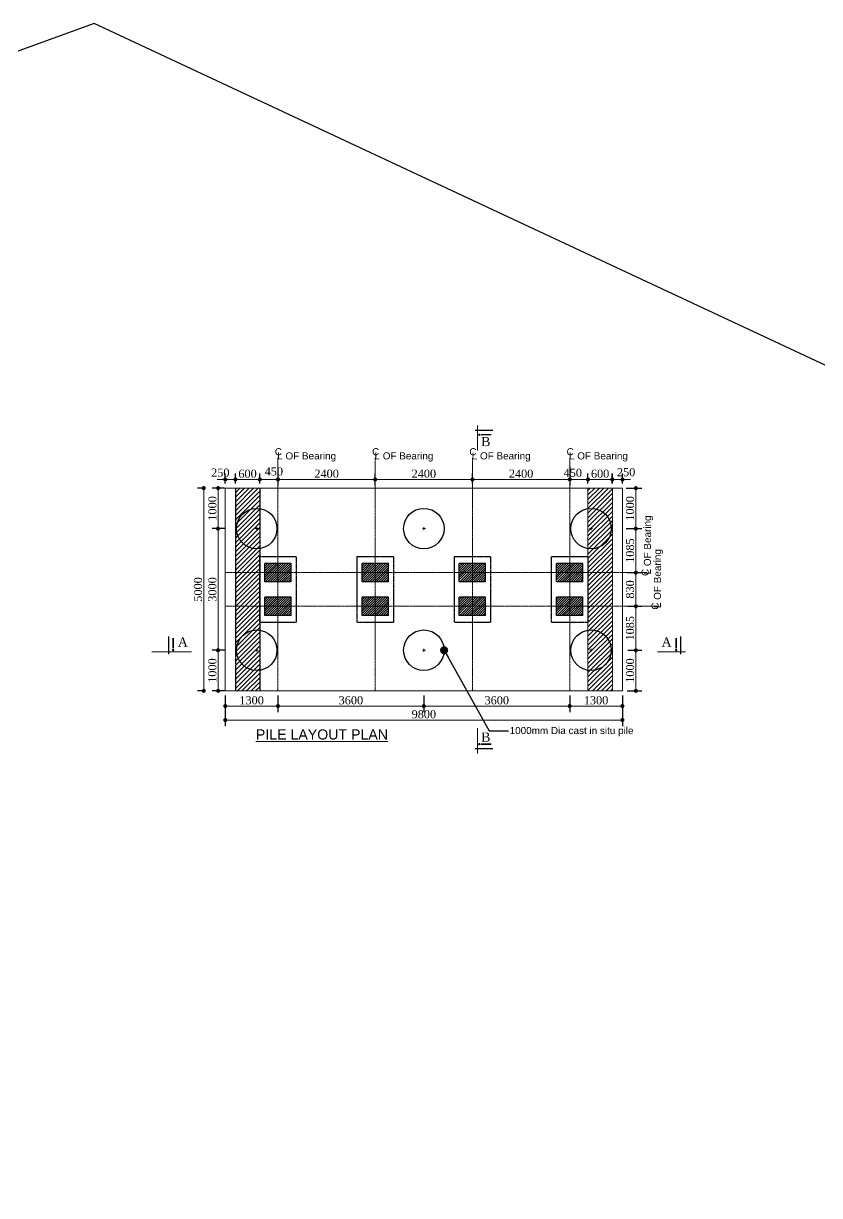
# Model space of a CAD drawing. Header units: millimetres. Extents: x -684453 to 35267, y -286696 to 273430.
# Drawn here: x -373392 to -353746, y 122753 to 151662 of the extents above; entities that cross this region are included whole.
import ezdxf

# ---------------------------------------------------------------- set-up
doc = ezdxf.new("R2010")
doc.units = ezdxf.units.MM
doc.header["$PDMODE"] = 2
doc.linetypes.add('CENTER', pattern=[2, 1.25, -0.25, 0.25, -0.25])
doc.linetypes.add('HIDDEN', pattern=[9.525, 6.35, -3.175])
doc.layers.get('Defpoints').update_dxf_attribs({"lineweight": 13})
for name, color, linetype, lineweight in [('Center Line', 34, 'Continuous', 15), ('Dimision', 4, 'Continuous', 9), ('hatch', 65, 'Continuous', 9), ('Hatching', 65, 'Continuous', 15), ('Pile', 11, 'Continuous', 15), ('Pire Line', 11, 'Continuous', 25), ('Text', 7, 'Continuous', 15)]:
    doc.layers.add(name, color=color, linetype=linetype, lineweight=lineweight)
doc.styles.add('ROMANS', font='arial.ttf', dxfattribs={"height": 200})
doc.styles.get("Standard").update_dxf_attribs({"font": 'times.ttf'})
doc.linetypes.add('BATTING', pattern='A,0.00254,-2.54,[134,ltypeshp.shx,S=2.54,R=0,X=-2.54,Y=0],-5.08,[134,ltypeshp.shx,S=2.54,R=180,X=2.54,Y=0],-2.54', length=10.16254)
doc.dimstyles.new('ISO-25', dxfattribs={"dimtxt": 175, "dimasz": 100, "dimexe": 65, "dimexo": 115.625, "dimgap": 40, "dimtad": 1, "dimtoh": 1, "dimdec": 0, "dimtxsty": 'Standard', "dimblk": 'DOT', "dimcen": 300, "dimclrd": 256, "dimclre": 256, "dimclrt": 256, "dimadec": 0, "dimazin": 0, "dimtfac": 1, "dimtdec": 0, "dimtix": 1, "dimtmove": 0, "dimatfit": 3, "dimldrblk": 'DOT', "dimfxl": 75, "dimlwd": -1, "dimarcsym": 0})
pattern_1 = [(45, (100, -2065.94), (-56.1266, 56.1266), [])]

# ---------------------------------------------------------------- blocks, each defined once
blk = doc.blocks.new('_Dot')
at = {"color": 0, "linetype": 'ByBlock', "lineweight": -2}
blk.add_line((-0.5, 0), (-1, 0), dxfattribs=at)
at = {"color": 0, "linetype": 'ByBlock', "const_width": 0.5}
blk.add_lwpolyline([(-0.25, 0, 1), (0.25, 0, 1)], format="xyb", close=True, dxfattribs=at)
blk = doc.blocks.new('*D402')
at = {"layer": 'Defpoints', "color": 0, "ltscale": 3, "transparency": 16777216}
for p in [(-359911, 140846), (-362311, 140415), (-362311, 140202)]:
    blk.add_point(p, dxfattribs=at)
at = {"layer": 'Dimision', "color": 1, "lineweight": -2, "ltscale": 3, "transparency": 16777216}
for p, q in [((-362311, 140318), (-362311, 140565)), ((-359911, 140730), (-359911, 140265))]:
    blk.add_line(p, q, dxfattribs=at)
at = {"layer": 'Dimision', "ltscale": 3, "transparency": 16777216}
blk.add_line((-360011, 140415), (-362211, 140415), dxfattribs=at)
at = {"layer": 'Dimision', "ltscale": 3, "transparency": 16777216, "xscale": 100, "yscale": 100, "zscale": 100, "rotation": 180}
blk.add_blockref('_Dot', (-362311, 140415), dxfattribs=at)
at = {"layer": 'Dimision', "ltscale": 3, "transparency": 16777216, "xscale": 100, "yscale": 100, "zscale": 100}
blk.add_blockref('_Dot', (-359911, 140415), dxfattribs=at)
at = {"layer": 'Dimision', "ltscale": 3, "transparency": 16777216, "insert": (-361111, 140556), "char_height": 200, "attachment_point": 5}
blk.add_mtext('2400', dxfattribs=at)
blk = doc.blocks.new('*D403')
at = {"layer": 'Defpoints', "color": 0, "ltscale": 3, "transparency": 16777216}
for p in [(-367110, 140754), (-367110, 140415), (-364711, 140202)]:
    blk.add_point(p, dxfattribs=at)
at = {"layer": 'Dimision', "color": 1, "lineweight": -2, "ltscale": 3, "transparency": 16777216}
for p, q in [((-367110, 140639), (-367110, 140265)), ((-364711, 140318), (-364711, 140565))]:
    blk.add_line(p, q, dxfattribs=at)
at = {"layer": 'Dimision', "ltscale": 3, "transparency": 16777216}
blk.add_line((-364811, 140415), (-367010, 140415), dxfattribs=at)
at = {"layer": 'Dimision', "ltscale": 3, "transparency": 16777216, "xscale": 100, "yscale": 100, "zscale": 100, "rotation": 180}
blk.add_blockref('_Dot', (-367110, 140415), dxfattribs=at)
at = {"layer": 'Dimision', "ltscale": 3, "transparency": 16777216, "xscale": 100, "yscale": 100, "zscale": 100}
blk.add_blockref('_Dot', (-364711, 140415), dxfattribs=at)
at = {"layer": 'Dimision', "ltscale": 3, "transparency": 16777216, "insert": (-365910, 140556), "char_height": 200, "attachment_point": 5}
blk.add_mtext('2400', dxfattribs=at)
blk = doc.blocks.new('*D404')
at = {"layer": 'Defpoints', "color": 0, "ltscale": 3, "transparency": 16777216}
for p in [(-367110, 140754), (-367561, 140415), (-367561, 140202)]:
    blk.add_point(p, dxfattribs=at)
at = {"layer": 'Dimision', "color": 1, "lineweight": -2, "ltscale": 3, "transparency": 16777216}
for p, q in [((-367561, 140318), (-367561, 140565)), ((-367110, 140639), (-367110, 140265))]:
    blk.add_line(p, q, dxfattribs=at)
at = {"layer": 'Dimision', "ltscale": 3, "transparency": 16777216}
blk.add_line((-367210, 140415), (-367461, 140415), dxfattribs=at)
at = {"layer": 'Dimision', "ltscale": 3, "transparency": 16777216, "xscale": 100, "yscale": 100, "zscale": 100, "rotation": 180}
blk.add_blockref('_Dot', (-367561, 140415), dxfattribs=at)
at = {"layer": 'Dimision', "ltscale": 3, "transparency": 16777216, "xscale": 100, "yscale": 100, "zscale": 100}
blk.add_blockref('_Dot', (-367110, 140415), dxfattribs=at)
at = {"layer": 'Dimision', "ltscale": 3, "transparency": 16777216, "insert": (-367212, 140613), "char_height": 200, "attachment_point": 5}
blk.add_mtext('450', dxfattribs=at)
blk = doc.blocks.new('*D405')
at = {"layer": 'Defpoints', "color": 0, "ltscale": 0.25, "transparency": 16777216}
for p in [(-368161, 140415), (-368161, 140202), (-367561, 140202)]:
    blk.add_point(p, dxfattribs=at)
at = {"layer": 'Dimision', "color": 1, "lineweight": -2, "ltscale": 0.25, "transparency": 16777216}
for p, q in [((-368161, 140318), (-368161, 140565)), ((-367561, 140318), (-367561, 140565))]:
    blk.add_line(p, q, dxfattribs=at)
at = {"layer": 'Dimision', "ltscale": 0.25, "transparency": 16777216}
blk.add_line((-367661, 140415), (-368061, 140415), dxfattribs=at)
at = {"layer": 'Dimision', "ltscale": 0.25, "transparency": 16777216, "xscale": 100, "yscale": 100, "zscale": 100, "rotation": 180}
blk.add_blockref('_Dot', (-368161, 140415), dxfattribs=at)
at = {"layer": 'Dimision', "ltscale": 0.25, "transparency": 16777216, "xscale": 100, "yscale": 100, "zscale": 100}
blk.add_blockref('_Dot', (-367561, 140415), dxfattribs=at)
at = {"layer": 'Dimision', "ltscale": 0.25, "transparency": 16777216, "insert": (-367861, 140556), "char_height": 200, "attachment_point": 5}
blk.add_mtext('600', dxfattribs=at)
blk = doc.blocks.new('*D406')
at = {"layer": 'Defpoints', "color": 0, "ltscale": 0.25, "transparency": 16777216}
for p in [(-368411, 140415), (-368411, 140202), (-368161, 140202)]:
    blk.add_point(p, dxfattribs=at)
at = {"layer": 'Dimision', "color": 1, "lineweight": -2, "ltscale": 0.25, "transparency": 16777216}
for p, q in [((-368411, 140318), (-368411, 140565)), ((-368161, 140318), (-368161, 140565))]:
    blk.add_line(p, q, dxfattribs=at)
at = {"layer": 'Dimision', "ltscale": 0.25, "transparency": 16777216}
for p, q in [((-368511, 140415), (-368611, 140415)), ((-368161, 140415), (-368411, 140415)), ((-368061, 140415), (-367961, 140415))]:
    blk.add_line(p, q, dxfattribs=at)
at = {"layer": 'Dimision', "ltscale": 0.25, "transparency": 16777216, "xscale": 100, "yscale": 100, "zscale": 100}
blk.add_blockref('_Dot', (-368411, 140415), dxfattribs=at)
at = {"layer": 'Dimision', "ltscale": 0.25, "transparency": 16777216, "xscale": 100, "yscale": 100, "zscale": 100, "rotation": 180}
blk.add_blockref('_Dot', (-368161, 140415), dxfattribs=at)
at = {"layer": 'Dimision', "ltscale": 0.25, "transparency": 16777216, "insert": (-368534, 140583), "char_height": 200, "attachment_point": 5}
blk.add_mtext('250', dxfattribs=at)
blk = doc.blocks.new('*D399')
at = {"layer": 'Defpoints', "color": 0, "ltscale": 3, "transparency": 16777216}
for p in [(-359911, 140754), (-359461, 140415), (-359461, 140202)]:
    blk.add_point(p, dxfattribs=at)
at = {"layer": 'Dimision', "color": 1, "lineweight": -2, "ltscale": 3, "transparency": 16777216}
for p, q in [((-359911, 140639), (-359911, 140265)), ((-359461, 140318), (-359461, 140565))]:
    blk.add_line(p, q, dxfattribs=at)
at = {"layer": 'Dimision', "ltscale": 3, "transparency": 16777216}
blk.add_line((-359811, 140415), (-359561, 140415), dxfattribs=at)
at = {"layer": 'Dimision', "ltscale": 3, "transparency": 16777216, "xscale": 100, "yscale": 100, "zscale": 100, "rotation": 180}
blk.add_blockref('_Dot', (-359911, 140415), dxfattribs=at)
at = {"layer": 'Dimision', "ltscale": 3, "transparency": 16777216, "xscale": 100, "yscale": 100, "zscale": 100}
blk.add_blockref('_Dot', (-359461, 140415), dxfattribs=at)
at = {"layer": 'Dimision', "ltscale": 3, "transparency": 16777216, "insert": (-359835, 140578), "char_height": 200, "attachment_point": 5}
blk.add_mtext('450', dxfattribs=at)
blk = doc.blocks.new('*D400')
at = {"layer": 'Defpoints', "color": 0, "ltscale": 0.25, "transparency": 16777216}
for p in [(-358861, 140415), (-359461, 140202), (-358861, 140202)]:
    blk.add_point(p, dxfattribs=at)
at = {"layer": 'Dimision', "color": 1, "lineweight": -2, "ltscale": 0.25, "transparency": 16777216}
for p, q in [((-359461, 140318), (-359461, 140565)), ((-358861, 140318), (-358861, 140565))]:
    blk.add_line(p, q, dxfattribs=at)
at = {"layer": 'Dimision', "ltscale": 0.25, "transparency": 16777216}
blk.add_line((-359361, 140415), (-358961, 140415), dxfattribs=at)
at = {"layer": 'Dimision', "ltscale": 0.25, "transparency": 16777216, "xscale": 100, "yscale": 100, "zscale": 100, "rotation": 180}
blk.add_blockref('_Dot', (-359461, 140415), dxfattribs=at)
at = {"layer": 'Dimision', "ltscale": 0.25, "transparency": 16777216, "xscale": 100, "yscale": 100, "zscale": 100}
blk.add_blockref('_Dot', (-358861, 140415), dxfattribs=at)
at = {"layer": 'Dimision', "ltscale": 0.25, "transparency": 16777216, "insert": (-359161, 140556), "char_height": 200, "attachment_point": 5}
blk.add_mtext('600', dxfattribs=at)
blk = doc.blocks.new('*D401')
at = {"layer": 'Defpoints', "color": 0, "ltscale": 0.25, "transparency": 16777216}
for p in [(-358609, 140415), (-358859, 140202), (-358609, 140202)]:
    blk.add_point(p, dxfattribs=at)
at = {"layer": 'Dimision', "color": 1, "lineweight": -2, "ltscale": 0.25, "transparency": 16777216}
for p, q in [((-358859, 140318), (-358859, 140565)), ((-358609, 140318), (-358609, 140565))]:
    blk.add_line(p, q, dxfattribs=at)
at = {"layer": 'Dimision', "ltscale": 0.25, "transparency": 16777216}
for p, q in [((-358959, 140415), (-359059, 140415)), ((-358859, 140415), (-358609, 140415)), ((-358509, 140415), (-358409, 140415))]:
    blk.add_line(p, q, dxfattribs=at)
at = {"layer": 'Dimision', "ltscale": 0.25, "transparency": 16777216, "xscale": 100, "yscale": 100, "zscale": 100}
blk.add_blockref('_Dot', (-358859, 140415), dxfattribs=at)
at = {"layer": 'Dimision', "ltscale": 0.25, "transparency": 16777216, "xscale": 100, "yscale": 100, "zscale": 100, "rotation": 180}
blk.add_blockref('_Dot', (-358609, 140415), dxfattribs=at)
at = {"layer": 'Dimision', "ltscale": 0.25, "transparency": 16777216, "insert": (-358519, 140594), "char_height": 200, "attachment_point": 5}
blk.add_mtext('250', dxfattribs=at)
blk = doc.blocks.new('*D407')
at = {"layer": 'Defpoints', "color": 0, "ltscale": 3, "transparency": 16777216}
for p in [(-368311, 140202), (-368588, 139202), (-368311, 139202)]:
    blk.add_point(p, dxfattribs=at)
at = {"layer": 'Dimision', "color": 1, "lineweight": -2, "ltscale": 3, "transparency": 16777216}
for p, q in [((-368426, 140202), (-368738, 140202)), ((-368426, 139202), (-368738, 139202))]:
    blk.add_line(p, q, dxfattribs=at)
at = {"layer": 'Dimision', "ltscale": 3, "transparency": 16777216}
blk.add_line((-368588, 140102), (-368588, 139302), dxfattribs=at)
at = {"layer": 'Dimision', "ltscale": 3, "transparency": 16777216, "xscale": 100, "yscale": 100, "zscale": 100}
for p, rotation in [((-368588, 140202), 90), ((-368588, 139202), 270)]:
    blk.add_blockref('_Dot', p, dxfattribs=dict(at, rotation=rotation))
at = {"layer": 'Dimision', "ltscale": 3, "transparency": 16777216, "insert": (-368729, 139702), "char_height": 200, "attachment_point": 5, "rotation": 90}
blk.add_mtext('1000', dxfattribs=at)
blk = doc.blocks.new('*D408')
at = {"layer": 'Defpoints', "color": 0, "ltscale": 3, "transparency": 16777216}
for p in [(-368311, 139202), (-368588, 136202), (-368311, 136202)]:
    blk.add_point(p, dxfattribs=at)
at = {"layer": 'Dimision', "color": 1, "lineweight": -2, "ltscale": 3, "transparency": 16777216}
for p, q in [((-368426, 139202), (-368738, 139202)), ((-368426, 136202), (-368738, 136202))]:
    blk.add_line(p, q, dxfattribs=at)
at = {"layer": 'Dimision', "ltscale": 3, "transparency": 16777216}
blk.add_line((-368588, 139102), (-368588, 136302), dxfattribs=at)
at = {"layer": 'Dimision', "ltscale": 3, "transparency": 16777216, "xscale": 100, "yscale": 100, "zscale": 100}
for p, rotation in [((-368588, 139202), 90), ((-368588, 136202), 270)]:
    blk.add_blockref('_Dot', p, dxfattribs=dict(at, rotation=rotation))
at = {"layer": 'Dimision', "ltscale": 3, "transparency": 16777216, "insert": (-368729, 137702), "char_height": 200, "attachment_point": 5, "rotation": 90}
blk.add_mtext('3000', dxfattribs=at)
blk = doc.blocks.new('*D417')
at = {"layer": 'Defpoints', "color": 0, "ltscale": 3, "transparency": 16777216}
for p in [(-368311, 136202), (-368588, 135202), (-368311, 135202)]:
    blk.add_point(p, dxfattribs=at)
at = {"layer": 'Dimision', "color": 1, "lineweight": -2, "ltscale": 3, "transparency": 16777216}
for p, q in [((-368426, 136202), (-368738, 136202)), ((-368426, 135202), (-368738, 135202))]:
    blk.add_line(p, q, dxfattribs=at)
at = {"layer": 'Dimision', "ltscale": 3, "transparency": 16777216}
blk.add_line((-368588, 136102), (-368588, 135302), dxfattribs=at)
at = {"layer": 'Dimision', "ltscale": 3, "transparency": 16777216, "xscale": 100, "yscale": 100, "zscale": 100}
for p, rotation in [((-368588, 136202), 90), ((-368588, 135202), 270)]:
    blk.add_blockref('_Dot', p, dxfattribs=dict(at, rotation=rotation))
at = {"layer": 'Dimision', "ltscale": 3, "transparency": 16777216, "insert": (-368729, 135702), "char_height": 200, "attachment_point": 5, "rotation": 90}
blk.add_mtext('1000', dxfattribs=at)
blk = doc.blocks.new('*D409')
at = {"layer": 'Defpoints', "color": 0, "ltscale": 3, "transparency": 16777216}
for p in [(-368411, 135202), (-358611, 135202), (-368411, 134481)]:
    blk.add_point(p, dxfattribs=at)
at = {"layer": 'Dimision', "color": 1, "lineweight": -2, "ltscale": 3, "transparency": 16777216}
for p, q in [((-368411, 135087), (-368411, 134331)), ((-358611, 135087), (-358611, 134331))]:
    blk.add_line(p, q, dxfattribs=at)
at = {"layer": 'Dimision', "ltscale": 3, "transparency": 16777216}
blk.add_line((-358711, 134481), (-368311, 134481), dxfattribs=at)
at = {"layer": 'Dimision', "ltscale": 3, "transparency": 16777216, "xscale": 100, "yscale": 100, "zscale": 100, "rotation": 180}
blk.add_blockref('_Dot', (-368411, 134481), dxfattribs=at)
at = {"layer": 'Dimision', "ltscale": 3, "transparency": 16777216, "xscale": 100, "yscale": 100, "zscale": 100}
blk.add_blockref('_Dot', (-358611, 134481), dxfattribs=at)
at = {"layer": 'Dimision', "ltscale": 3, "transparency": 16777216, "insert": (-363511, 134623), "char_height": 200, "attachment_point": 5}
blk.add_mtext('9800', dxfattribs=at)
blk = doc.blocks.new('*D410')
at = {"layer": 'Defpoints', "color": 0, "ltscale": 3, "transparency": 16777216}
for p in [(-368943, 140202), (-368798, 140202), (-368798, 135202)]:
    blk.add_point(p, dxfattribs=at)
at = {"layer": 'Dimision', "color": 1, "lineweight": -2, "ltscale": 3, "transparency": 16777216}
for p, q in [((-368913, 140202), (-369093, 140202)), ((-368913, 135202), (-369093, 135202))]:
    blk.add_line(p, q, dxfattribs=at)
at = {"layer": 'Dimision', "ltscale": 3, "transparency": 16777216}
blk.add_line((-368943, 135302), (-368943, 140102), dxfattribs=at)
at = {"layer": 'Dimision', "ltscale": 3, "transparency": 16777216, "xscale": 100, "yscale": 100, "zscale": 100}
for p, rotation in [((-368943, 140202), 90), ((-368943, 135202), 270)]:
    blk.add_blockref('_Dot', p, dxfattribs=dict(at, rotation=rotation))
at = {"layer": 'Dimision', "ltscale": 3, "transparency": 16777216, "insert": (-369084, 137702), "char_height": 200, "attachment_point": 5, "rotation": 90}
blk.add_mtext('5000', dxfattribs=at)
blk = doc.blocks.new('*D411')
at = {"layer": 'Defpoints', "color": 0, "ltscale": 3, "transparency": 16777216}
for p in [(-358604, 137287), (-358280, 137287), (-358592, 136202)]:
    blk.add_point(p, dxfattribs=at)
at = {"layer": 'Dimision', "color": 1, "lineweight": -2, "ltscale": 3, "transparency": 16777216}
for p, q in [((-358488, 137287), (-358130, 137287)), ((-358477, 136202), (-358130, 136202))]:
    blk.add_line(p, q, dxfattribs=at)
at = {"layer": 'Dimision', "ltscale": 3, "transparency": 16777216}
blk.add_line((-358280, 136302), (-358280, 137187), dxfattribs=at)
at = {"layer": 'Dimision', "ltscale": 3, "transparency": 16777216, "xscale": 100, "yscale": 100, "zscale": 100}
for p, rotation in [((-358280, 137287), 90), ((-358280, 136202), 270)]:
    blk.add_blockref('_Dot', p, dxfattribs=dict(at, rotation=rotation))
at = {"layer": 'Dimision', "ltscale": 3, "transparency": 16777216, "insert": (-358422, 136745), "char_height": 200, "attachment_point": 5, "rotation": 90}
blk.add_mtext('1085', dxfattribs=at)
blk = doc.blocks.new('*D412')
at = {"layer": 'Defpoints', "color": 0, "ltscale": 3, "transparency": 16777216}
for p in [(-358610, 138117), (-358280, 138117), (-358604, 137287)]:
    blk.add_point(p, dxfattribs=at)
at = {"layer": 'Dimision', "color": 1, "lineweight": -2, "ltscale": 3, "transparency": 16777216}
for p, q in [((-358494, 138117), (-358130, 138117)), ((-358488, 137287), (-358130, 137287))]:
    blk.add_line(p, q, dxfattribs=at)
at = {"layer": 'Dimision', "ltscale": 3, "transparency": 16777216}
blk.add_line((-358280, 137387), (-358280, 138017), dxfattribs=at)
at = {"layer": 'Dimision', "ltscale": 3, "transparency": 16777216, "xscale": 100, "yscale": 100, "zscale": 100}
for p, rotation in [((-358280, 138117), 90), ((-358280, 137287), 270)]:
    blk.add_blockref('_Dot', p, dxfattribs=dict(at, rotation=rotation))
at = {"layer": 'Dimision', "ltscale": 3, "transparency": 16777216, "insert": (-358422, 137702), "char_height": 200, "attachment_point": 5, "rotation": 90}
blk.add_mtext('830', dxfattribs=at)
blk = doc.blocks.new('*D413')
at = {"layer": 'Defpoints', "color": 0, "ltscale": 3, "transparency": 16777216}
for p in [(-358632, 139202), (-358281, 139202), (-358610, 138117)]:
    blk.add_point(p, dxfattribs=at)
at = {"layer": 'Dimision', "color": 1, "lineweight": -2, "ltscale": 3, "transparency": 16777216}
for p, q in [((-358517, 139202), (-358131, 139202)), ((-358494, 138117), (-358131, 138117))]:
    blk.add_line(p, q, dxfattribs=at)
at = {"layer": 'Dimision', "ltscale": 3, "transparency": 16777216}
blk.add_line((-358281, 138217), (-358281, 139102), dxfattribs=at)
at = {"layer": 'Dimision', "ltscale": 3, "transparency": 16777216, "xscale": 100, "yscale": 100, "zscale": 100}
for p, rotation in [((-358281, 139202), 90), ((-358281, 138117), 270)]:
    blk.add_blockref('_Dot', p, dxfattribs=dict(at, rotation=rotation))
at = {"layer": 'Dimision', "ltscale": 3, "transparency": 16777216, "insert": (-358422, 138660), "char_height": 200, "attachment_point": 5, "rotation": 90}
blk.add_mtext('1085', dxfattribs=at)
blk = doc.blocks.new('*D414')
at = {"layer": 'Defpoints', "color": 0, "ltscale": 3, "transparency": 16777216}
for p in [(-358592, 136202), (-358611, 135202), (-358280, 135202)]:
    blk.add_point(p, dxfattribs=at)
at = {"layer": 'Dimision', "color": 1, "lineweight": -2, "ltscale": 3, "transparency": 16777216}
for p, q in [((-358477, 136202), (-358130, 136202)), ((-358495, 135202), (-358130, 135202))]:
    blk.add_line(p, q, dxfattribs=at)
at = {"layer": 'Dimision', "ltscale": 3, "transparency": 16777216}
blk.add_line((-358280, 136102), (-358280, 135302), dxfattribs=at)
at = {"layer": 'Dimision', "ltscale": 3, "transparency": 16777216, "xscale": 100, "yscale": 100, "zscale": 100}
for p, rotation in [((-358280, 136202), 90), ((-358280, 135202), 270)]:
    blk.add_blockref('_Dot', p, dxfattribs=dict(at, rotation=rotation))
at = {"layer": 'Dimision', "ltscale": 3, "transparency": 16777216, "insert": (-358422, 135702), "char_height": 200, "attachment_point": 5, "rotation": 90}
blk.add_mtext('1000', dxfattribs=at)
blk = doc.blocks.new('*D415')
at = {"layer": 'Defpoints', "color": 0, "ltscale": 3, "transparency": 16777216}
for p in [(-358638, 140202), (-358280, 140202), (-358632, 139202)]:
    blk.add_point(p, dxfattribs=at)
at = {"layer": 'Dimision', "color": 1, "lineweight": -2, "ltscale": 3, "transparency": 16777216}
for p, q in [((-358522, 140202), (-358130, 140202)), ((-358517, 139202), (-358130, 139202))]:
    blk.add_line(p, q, dxfattribs=at)
at = {"layer": 'Dimision', "ltscale": 3, "transparency": 16777216}
blk.add_line((-358280, 139302), (-358280, 140102), dxfattribs=at)
at = {"layer": 'Dimision', "ltscale": 3, "transparency": 16777216, "xscale": 100, "yscale": 100, "zscale": 100}
for p, rotation in [((-358280, 140202), 90), ((-358280, 139202), 270)]:
    blk.add_blockref('_Dot', p, dxfattribs=dict(at, rotation=rotation))
at = {"layer": 'Dimision', "ltscale": 3, "transparency": 16777216, "insert": (-358422, 139702), "char_height": 200, "attachment_point": 5, "rotation": 90}
blk.add_mtext('1000', dxfattribs=at)
blk = doc.blocks.new('*D416')
at = {"layer": 'Defpoints', "color": 0, "ltscale": 3, "transparency": 16777216}
for p in [(-368411, 135202), (-367111, 135202), (-367111, 134826)]:
    blk.add_point(p, dxfattribs=at)
at = {"layer": 'Dimision', "color": 1, "lineweight": -2, "ltscale": 3, "transparency": 16777216}
for p, q in [((-368411, 135087), (-368411, 134676)), ((-367111, 135087), (-367111, 134676))]:
    blk.add_line(p, q, dxfattribs=at)
at = {"layer": 'Dimision', "ltscale": 3, "transparency": 16777216}
blk.add_line((-368311, 134826), (-367211, 134826), dxfattribs=at)
at = {"layer": 'Dimision', "ltscale": 3, "transparency": 16777216, "xscale": 100, "yscale": 100, "zscale": 100, "rotation": 180}
blk.add_blockref('_Dot', (-368411, 134826), dxfattribs=at)
at = {"layer": 'Dimision', "ltscale": 3, "transparency": 16777216, "xscale": 100, "yscale": 100, "zscale": 100}
blk.add_blockref('_Dot', (-367111, 134826), dxfattribs=at)
at = {"layer": 'Dimision', "ltscale": 3, "transparency": 16777216, "insert": (-367761, 134968), "char_height": 200, "attachment_point": 5}
blk.add_mtext('1300', dxfattribs=at)
blk = doc.blocks.new('*D418')
at = {"layer": 'Defpoints', "color": 0, "ltscale": 0.25, "transparency": 16777216}
for p in [(-364711, 140415), (-364711, 140146), (-362311, 140202)]:
    blk.add_point(p, dxfattribs=at)
at = {"layer": 'Dimision', "color": 1, "lineweight": -2, "ltscale": 0.25, "transparency": 16777216}
for p, q in [((-364711, 140262), (-364711, 140565)), ((-362311, 140318), (-362311, 140565))]:
    blk.add_line(p, q, dxfattribs=at)
at = {"layer": 'Dimision', "ltscale": 0.25, "transparency": 16777216}
blk.add_line((-362411, 140415), (-364611, 140415), dxfattribs=at)
at = {"layer": 'Dimision', "ltscale": 0.25, "transparency": 16777216, "xscale": 100, "yscale": 100, "zscale": 100, "rotation": 180}
blk.add_blockref('_Dot', (-364711, 140415), dxfattribs=at)
at = {"layer": 'Dimision', "ltscale": 0.25, "transparency": 16777216, "xscale": 100, "yscale": 100, "zscale": 100}
blk.add_blockref('_Dot', (-362311, 140415), dxfattribs=at)
at = {"layer": 'Dimision', "ltscale": 0.25, "transparency": 16777216, "insert": (-363511, 140556), "char_height": 200, "attachment_point": 5}
blk.add_mtext('2400', dxfattribs=at)
blk = doc.blocks.new('*D419')
at = {"layer": 'Defpoints', "color": 0, "ltscale": 0.25, "transparency": 16777216}
for p in [(-367111, 135202), (-363511, 135202), (-363511, 134826)]:
    blk.add_point(p, dxfattribs=at)
at = {"layer": 'Dimision', "color": 1, "lineweight": -2, "ltscale": 0.25, "transparency": 16777216}
for p, q in [((-367111, 135087), (-367111, 134676)), ((-363511, 135087), (-363511, 134676))]:
    blk.add_line(p, q, dxfattribs=at)
at = {"layer": 'Dimision', "ltscale": 0.25, "transparency": 16777216}
blk.add_line((-367011, 134826), (-363611, 134826), dxfattribs=at)
at = {"layer": 'Dimision', "ltscale": 0.25, "transparency": 16777216, "xscale": 100, "yscale": 100, "zscale": 100, "rotation": 180}
blk.add_blockref('_Dot', (-367111, 134826), dxfattribs=at)
at = {"layer": 'Dimision', "ltscale": 0.25, "transparency": 16777216, "xscale": 100, "yscale": 100, "zscale": 100}
blk.add_blockref('_Dot', (-363511, 134826), dxfattribs=at)
at = {"layer": 'Dimision', "ltscale": 0.25, "transparency": 16777216, "insert": (-365311, 134968), "char_height": 200, "attachment_point": 5}
blk.add_mtext('3600', dxfattribs=at)
blk = doc.blocks.new('*D420')
at = {"layer": 'Defpoints', "color": 0, "ltscale": 0.25, "transparency": 16777216}
for p in [(-363511, 135202), (-359911, 135202), (-359911, 134826)]:
    blk.add_point(p, dxfattribs=at)
at = {"layer": 'Dimision', "color": 1, "lineweight": -2, "ltscale": 0.25, "transparency": 16777216}
for p, q in [((-363511, 135087), (-363511, 134676)), ((-359911, 135087), (-359911, 134676))]:
    blk.add_line(p, q, dxfattribs=at)
at = {"layer": 'Dimision', "ltscale": 0.25, "transparency": 16777216}
blk.add_line((-363411, 134826), (-360011, 134826), dxfattribs=at)
at = {"layer": 'Dimision', "ltscale": 0.25, "transparency": 16777216, "xscale": 100, "yscale": 100, "zscale": 100, "rotation": 180}
blk.add_blockref('_Dot', (-363511, 134826), dxfattribs=at)
at = {"layer": 'Dimision', "ltscale": 0.25, "transparency": 16777216, "xscale": 100, "yscale": 100, "zscale": 100}
blk.add_blockref('_Dot', (-359911, 134826), dxfattribs=at)
at = {"layer": 'Dimision', "ltscale": 0.25, "transparency": 16777216, "insert": (-361711, 134968), "char_height": 200, "attachment_point": 5}
blk.add_mtext('3600', dxfattribs=at)
blk = doc.blocks.new('*D421')
at = {"layer": 'Defpoints', "color": 0, "ltscale": 0.25, "transparency": 16777216}
for p in [(-359911, 135202), (-358611, 135202), (-358611, 134826)]:
    blk.add_point(p, dxfattribs=at)
at = {"layer": 'Dimision', "color": 1, "lineweight": -2, "ltscale": 0.25, "transparency": 16777216}
for p, q in [((-359911, 135087), (-359911, 134676)), ((-358611, 135087), (-358611, 134676))]:
    blk.add_line(p, q, dxfattribs=at)
at = {"layer": 'Dimision', "ltscale": 0.25, "transparency": 16777216}
blk.add_line((-359811, 134826), (-358711, 134826), dxfattribs=at)
at = {"layer": 'Dimision', "ltscale": 0.25, "transparency": 16777216, "xscale": 100, "yscale": 100, "zscale": 100, "rotation": 180}
blk.add_blockref('_Dot', (-359911, 134826), dxfattribs=at)
at = {"layer": 'Dimision', "ltscale": 0.25, "transparency": 16777216, "xscale": 100, "yscale": 100, "zscale": 100}
blk.add_blockref('_Dot', (-358611, 134826), dxfattribs=at)
at = {"layer": 'Dimision', "ltscale": 0.25, "transparency": 16777216, "insert": (-359261, 134968), "char_height": 200, "attachment_point": 5}
blk.add_mtext('1300', dxfattribs=at)

msp = doc.modelspace()

# ---------------------------------------------------------------- hatches: boundary and pattern name
at = {"layer": 'hatch', "ltscale": 10}
h = msp.add_hatch(dxfattribs=at)
h.set_pattern_fill('_USER', color=256, scale=40, angle=45, style=0, pattern_type=0)
h.set_pattern_definition([(45, (18921.18, 24962.492), (-28.2842712, 28.2842712), [])])
h.paths.add_polyline_path([(-367435.5, 137892.5), (-367435.5, 138342.5), (-366785.5, 138342.5), (-366785.5, 137892.5)])
h = msp.add_hatch(dxfattribs=at)
h.set_pattern_fill('_USER', color=256, scale=40, angle=45, style=0, pattern_type=0)
h.set_pattern_definition([(45, (21321.18, 24962.492), (-28.2842712, 28.2842712), [])])
h.paths.add_polyline_path([(-365035.5, 137892.5), (-365035.5, 138342.5), (-364385.5, 138342.5), (-364385.5, 137892.5)])
h = msp.add_hatch(dxfattribs=at)
h.set_pattern_fill('_USER', color=256, scale=40, angle=45, style=0, pattern_type=0)
h.set_pattern_definition([(45, (23721.18, 24962.492), (-28.2842712, 28.2842712), [])])
h.paths.add_polyline_path([(-362635.5, 137892.5), (-362635.5, 138342.5), (-361985.5, 138342.5), (-361985.5, 137892.5)])
h = msp.add_hatch(dxfattribs=at)
h.set_pattern_fill('_USER', color=256, scale=40, angle=45, style=0, pattern_type=0)
h.set_pattern_definition([(45, (26121.18, 24962.492), (-28.2842712, 28.2842712), [])])
h.paths.add_polyline_path([(-360235.5, 137892.5), (-360235.5, 138342.5), (-359585.5, 138342.5), (-359585.5, 137892.5)])
h = msp.add_hatch(dxfattribs=at)
h.set_pattern_fill('_USER', color=256, scale=40, angle=45, style=0, pattern_type=0)
h.set_pattern_definition([(45, (18921.18, 24132.492), (-28.2842712, 28.2842712), [])])
h.paths.add_polyline_path([(-367435.5, 137062.5), (-367435.5, 137512.5), (-366785.5, 137512.5), (-366785.5, 137062.5)])
h = msp.add_hatch(dxfattribs=at)
h.set_pattern_fill('_USER', color=256, scale=40, angle=45, style=0, pattern_type=0)
h.set_pattern_definition([(45, (21321.18, 24132.492), (-28.2842712, 28.2842712), [])])
h.paths.add_polyline_path([(-365035.5, 137062.5), (-365035.5, 137512.5), (-364385.5, 137512.5), (-364385.5, 137062.5)])
h = msp.add_hatch(dxfattribs=at)
h.set_pattern_fill('_USER', color=256, scale=40, angle=45, style=0, pattern_type=0)
h.set_pattern_definition([(45, (23721.18, 24132.492), (-28.2842712, 28.2842712), [])])
h.paths.add_polyline_path([(-362635.5, 137062.5), (-362635.5, 137512.5), (-361985.5, 137512.5), (-361985.5, 137062.5)])
h = msp.add_hatch(dxfattribs=at)
h.set_pattern_fill('_USER', color=256, scale=40, angle=45, style=0, pattern_type=0)
h.set_pattern_definition([(45, (26121.18, 24132.492), (-28.2842712, 28.2842712), [])])
h.paths.add_polyline_path([(-360235.5, 137062.5), (-360235.5, 137512.5), (-359585.5, 137512.5), (-359585.5, 137062.5)])
at = {"layer": 'Hatching', "ltscale": 0.25}
h = msp.add_hatch(dxfattribs=at)
h.set_pattern_fill('ANSI31', color=256, scale=25)
h.set_pattern_definition(pattern_1)
h.paths.add_polyline_path([(-368160.5, 140194.8), (-367560.5, 140210.2), (-367560.5, 135210.2), (-368160.5, 135194.8)])
h = msp.add_hatch(dxfattribs=at)
h.set_pattern_fill('ANSI31', color=256, scale=25)
h.set_pattern_definition(pattern_1)
h.paths.add_polyline_path([(-358858.5, 140202.5), (-359460.5, 140202.5), (-359460.5, 135202.5), (-358858.5, 135202.5)])
at = {"layer": 'Text'}
for points in [[(-362124.8, 141517.8, 1), (-362160.7, 141517.8, 1)], [(-369698.2, 136225.8, 1), (-369698.2, 136189.9, 1)], [(-357286, 136225.8, -1), (-357286, 136189.9, -1)], [(-362124.8, 133887.2, -1), (-362160.7, 133887.2, -1)]]:
    msp.add_hatch(color=256, dxfattribs=at).paths.add_polyline_path(points)

# ---------------------------------------------------------------- linework, layer by layer
at = {"layer": 'Center Line', "linetype": 'CENTER'}
for p, q in [((-367110.5, 135202.5), (-367110.5, 140956.6)), ((-364710.5, 135202.5), (-364710.5, 140956.6)), ((-362310.5, 135202.5), (-362310.5, 140956.6)), ((-359910.5, 135202.5), (-359910.5, 140956.6)), ((-359460.5, 135202.5), (-359460.5, 140202.5)), ((-359460.5, 135202.5), (-359460.5, 140202.5)), ((-358858.5, 135202.5), (-358858.5, 140202.5)), ((-368410.5, 138117.5), (-358010.1, 138117.5)), ((-368410.5, 137287.5), (-357729.6, 137287.5))]:
    msp.add_line(p, q, dxfattribs=at)
at = {"layer": 'Center Line'}
for p, q in [((-367598, 139202.5), (-367673, 139202.5)), ((-367635.5, 139240), (-367635.5, 139165)), ((-363473, 139202.5), (-363548, 139202.5)), ((-363510.5, 139240), (-363510.5, 139165)), ((-359348, 139202.5), (-359423, 139202.5)), ((-359385.5, 139240), (-359385.5, 139165)), ((-367598, 136202.5), (-367673, 136202.5)), ((-367635.5, 136240), (-367635.5, 136165)), ((-363473, 136202.5), (-363548, 136202.5)), ((-363510.5, 136240), (-363510.5, 136165)), ((-359348, 136202.5), (-359423, 136202.5)), ((-359385.5, 136240), (-359385.5, 136165))]:
    msp.add_line(p, q, dxfattribs=at)
at = {"layer": 'Pile', "ltscale": 3}
for p, q in [((-368410.5, 140202.5), (-358608.5, 140202.5)), ((-368410.5, 135202.5), (-368410.5, 140202.5)), ((-358608.5, 140202.5), (-358608.5, 135202.5)), ((-368410.5, 135202.5), (-358608.5, 135202.5))]:
    msp.add_line(p, q, dxfattribs=at)
at = {"layer": 'Pire Line', "linetype": 'HIDDEN', "ltscale": 0.2}
for p, q in [((-368160.5, 140202.5), (-368160.5, 135202.5)), ((-367560.5, 140202.5), (-367560.5, 135202.5))]:
    msp.add_line(p, q, dxfattribs=at)
at = {"layer": 'Pire Line', "ltscale": 5}
for p, q in [((-367435.5, 137892.5), (-367435.5, 138342.5)), ((-366785.5, 138342.5), (-367435.5, 138342.5)), ((-366785.5, 137892.5), (-366785.5, 138342.5)), ((-365035.5, 137892.5), (-365035.5, 138342.5)), ((-364385.5, 138342.5), (-365035.5, 138342.5)), ((-364385.5, 137892.5), (-364385.5, 138342.5)), ((-362635.5, 137892.5), (-362635.5, 138342.5)), ((-361985.5, 138342.5), (-362635.5, 138342.5)), ((-361985.5, 137892.5), (-361985.5, 138342.5)), ((-360235.5, 137892.5), (-360235.5, 138342.5)), ((-359585.5, 138342.5), (-360235.5, 138342.5)), ((-359585.5, 137892.5), (-359585.5, 138342.5)), ((-366785.5, 137892.5), (-367435.5, 137892.5)), ((-364385.5, 137892.5), (-365035.5, 137892.5)), ((-361985.5, 137892.5), (-362635.5, 137892.5)), ((-359585.5, 137892.5), (-360235.5, 137892.5)), ((-367435.5, 137062.5), (-367435.5, 137512.5)), ((-366785.5, 137512.5), (-367435.5, 137512.5)), ((-366785.5, 137062.5), (-366785.5, 137512.5)), ((-365035.5, 137062.5), (-365035.5, 137512.5)), ((-364385.5, 137512.5), (-365035.5, 137512.5)), ((-364385.5, 137062.5), (-364385.5, 137512.5)), ((-362635.5, 137062.5), (-362635.5, 137512.5)), ((-361985.5, 137512.5), (-362635.5, 137512.5)), ((-361985.5, 137062.5), (-361985.5, 137512.5)), ((-360235.5, 137062.5), (-360235.5, 137512.5)), ((-359585.5, 137512.5), (-360235.5, 137512.5)), ((-359585.5, 137062.5), (-359585.5, 137512.5)), ((-366785.5, 137062.5), (-367435.5, 137062.5)), ((-364385.5, 137062.5), (-365035.5, 137062.5)), ((-361985.5, 137062.5), (-362635.5, 137062.5)), ((-359585.5, 137062.5), (-360235.5, 137062.5))]:
    msp.add_line(p, q, dxfattribs=at)
at = {"layer": 'Pire Line', "color": 3, "linetype": 'BATTING', "ltscale": 150}
msp.add_lwpolyline([(-346844, 83351.1), (-334099.9, 110622.7), (-344372.5, 138918), (-371644.1, 151662.1), (-399939.4, 141389.5), (-412683.5, 114117.9), (-402411, 85822.6), (-375139.3, 73078.5)], close=True, dxfattribs=at)
at = {"layer": 'Pire Line', "linetype": 'HIDDEN', "ltscale": 0.2}
for points in [[(-367560.5, 138517.8), (-366665.6, 138517.8), (-366665.6, 136887.3), (-367560.5, 136887.7)], [(-365158, 138517.8), (-364263, 138517.8), (-364263, 136887.3), (-365158, 136887.7)], [(-362758, 138517.8), (-361863, 138517.8), (-361863, 136887.3), (-362758, 136887.7)], [(-360358, 138517.8), (-359463, 138517.8), (-359463, 136887.3), (-360358, 136887.7)]]:
    msp.add_lwpolyline(points, close=True, dxfattribs=at)
at = {"layer": 'Pire Line', "ltscale": 0.25}
for centre in [(-367635.5, 139202.5), (-363510.5, 139202.5), (-359385.5, 139202.5), (-367635.5, 136202.5), (-363510.5, 136202.5), (-359385.5, 136202.5)]:
    msp.add_circle(centre, 500, dxfattribs=at)
at = {"layer": 'Text'}
for p, q in [((-362190.9, 141127.3), (-362190.9, 141746.6)), ((-369242.9, 136159.7), (-370227.1, 136159.7)), ((-357741.2, 136159.7), (-357057.1, 136159.7)), ((-362190.9, 134277.7), (-362190.9, 133658.3))]:
    msp.add_line(p, q, dxfattribs=at)
at = {"layer": 'Text', "const_width": 35.9}
for points in [[(-362245.8, 141628), (-361803.4, 141628)], [(-362097.2, 141517.8), (-361847.7, 141517.8)], [(-369808.4, 136104.9), (-369808.4, 136547.2)], [(-369698.2, 136253.4), (-369698.2, 136502.9)], [(-357286, 136253.4), (-357286, 136502.9)], [(-357175.7, 136104.9), (-357175.7, 136547.2)], [(-362097.2, 133887.2), (-361847.7, 133887.2)], [(-362245.8, 133776.9), (-361803.4, 133776.9)]]:
    msp.add_lwpolyline(points, dxfattribs=at)
at = {"layer": 'Text'}
for centre in [(-362142.7, 141517.8), (-369698.2, 136207.9), (-357286, 136207.9), (-362142.7, 133887.2)]:
    msp.add_circle(centre, 17.9, dxfattribs=at)

# ---------------------------------------------------------------- texts
for s, p in [('B', (-362094.6, 141236.7)), ('A', (-369579.2, 136294.6)), ('A', (-357642.9, 136294.6)), ('B', (-362094.6, 133949.1))]:
    msp.add_text(s, height=224.2, dxfattribs=at).set_placement(p)
at = {"layer": 'Text', "attachment_point": 1, "style": 'ROMANS'}
for s, insert, char_height, width in [('C', (-367188.5, 141186.2), 175, 8235.459), ('L OF Bearing', (-367129.2, 141084.3), 175, 8235.459), ('C', (-364788.5, 141186.2), 175, 8235.459), ('L OF Bearing', (-364729.2, 141084.3), 175, 8235.459), ('C', (-362388.5, 141186.2), 175, 8235.459), ('L OF Bearing', (-362329.2, 141084.3), 175, 8235.459), ('C', (-359988.5, 141186.2), 175, 8235.459), ('L OF Bearing', (-359929.2, 141084.3), 175, 8235.459), ('{\\LPILE LAYOUT PLAN }', (-367656.1, 134251.3), 250, 17029.005), ('1000mm Dia cast in situ pile ', (-361393.4, 134310), 175, 8235.459)]:
    msp.add_mtext(s, dxfattribs=dict(at, insert=insert, char_height=char_height, width=width))
at = {"layer": 'Text', "char_height": 175, "width": 8235.459, "attachment_point": 3, "rotation": 90, "style": 'ROMANS'}
for s, insert in [('L OF Bearing', (-358082.2, 139527.4)), ('L OF Bearing', (-357835.3, 138697.4)), ('C', (-358138.6, 138209.9)), ('C', (-357891.8, 137379.9))]:
    msp.add_mtext(s, dxfattribs=dict(at, insert=insert))

# ---------------------------------------------------------------- dimensions: what is measured, and where the dimension line sits
at = {"layer": 'Dimision', "ltscale": 3}
for base, p1, p2, picture, middle in [((-362310.5, 140414.5), (-359910.5, 140846), (-362310.5, 140202.5), '*D402', (-361110.5, 140556.3)), ((-367110.3, 140414.5), (-364710.5, 140202.5), (-367110.3, 140754.2), '*D403', (-365910.4, 140556.3)), ((-368410.5, 134480.8), (-358610.5, 135202.5), (-368410.5, 135202.5), '*D409', (-363510.5, 134622.8)), ((-367110.5, 134826), (-368410.5, 135202.5), (-367110.5, 135202.5), '*D416', (-367760.5, 134967.7))]:
    dim = msp.add_linear_dim(base=base, p1=p1, p2=p2, dimstyle='ISO-25', override={"dimtxt": 200, "dimexe": 150, "dimclre": 1}, dxfattribs=at)
    dim.commit()
    dim.dimension.update_dxf_attribs({"geometry": picture, "text_midpoint": middle})
at = {"layer": 'Dimision', "ltscale": 0.25}
dim = msp.add_linear_dim(base=(-368410.5, 140414.5), p1=(-368160.5, 140202.5), p2=(-368410.5, 140202.5), dimstyle='ISO-25', override={"dimtxt": 200, "dimexe": 150, "dimclre": 1, "dimtmove": 1}, dxfattribs=at)
dim.commit()
dim.dimension.update_dxf_attribs({"geometry": '*D406', "text_midpoint": (-368534.1, 140441.3), "dimtype": 160})
for base, p1, p2, picture, middle in [((-368160.5, 140414.5), (-367560.5, 140202.5), (-368160.5, 140202.5), '*D405', (-367860.5, 140556.3)), ((-364710.5, 140414.5), (-362310.5, 140202.5), (-364710.5, 140146.1), '*D418', (-363510.5, 140556.3)), ((-363510.5, 134826), (-367110.5, 135202.5), (-363510.5, 135202.5), '*D419', (-365310.5, 134967.7)), ((-359910.5, 134826), (-363510.5, 135202.5), (-359910.5, 135202.5), '*D420', (-361710.5, 134967.7)), ((-358610.5, 134826), (-359910.5, 135202.5), (-358610.5, 135202.5), '*D421', (-359260.5, 134967.7))]:
    dim = msp.add_linear_dim(base=base, p1=p1, p2=p2, dimstyle='ISO-25', override={"dimtxt": 200, "dimexe": 150, "dimclre": 1, "dimtmove": 1}, dxfattribs=at)
    dim.commit()
    dim.dimension.update_dxf_attribs({"geometry": picture, "text_midpoint": middle})
at = {"layer": 'Dimision', "ltscale": 3}
dim = msp.add_linear_dim(base=(-367560.5, 140414.5), p1=(-367110.3, 140754.2), p2=(-367560.5, 140202.5), dimstyle='ISO-25', override={"dimtxt": 200, "dimexe": 150, "dimclre": 1, "dimtmove": 2}, dxfattribs=at)
dim.commit()
dim.dimension.update_dxf_attribs({"geometry": '*D404', "text_midpoint": (-367211.8, 140613), "dimtype": 160})
dim = msp.add_linear_dim(base=(-359460.5, 140414.5), p1=(-359910.7, 140754.2), p2=(-359460.5, 140202.5), angle=180, dimstyle='ISO-25', override={"dimtxt": 200, "dimexe": 150, "dimclre": 1, "dimtmove": 2}, dxfattribs=at)
dim.commit()
dim.dimension.update_dxf_attribs({"geometry": '*D399', "text_midpoint": (-359834.8, 140578.5), "dimtype": 160})
at = {"layer": 'Dimision', "ltscale": 0.25}
dim = msp.add_linear_dim(base=(-358860.5, 140414.5), p1=(-359460.5, 140202.5), p2=(-358860.5, 140202.5), angle=180, dimstyle='ISO-25', override={"dimtxt": 200, "dimexe": 150, "dimclre": 1, "dimtmove": 1}, dxfattribs=at)
dim.commit()
dim.dimension.update_dxf_attribs({"geometry": '*D400', "text_midpoint": (-359160.5, 140556.3)})
dim = msp.add_linear_dim(base=(-358608.5, 140414.5), p1=(-358858.5, 140202.5), p2=(-358608.5, 140202.5), angle=180, dimstyle='ISO-25', override={"dimtxt": 200, "dimexe": 150, "dimclre": 1, "dimtmove": 1}, dxfattribs=at)
dim.commit()
dim.dimension.update_dxf_attribs({"geometry": '*D401', "text_midpoint": (-358518.5, 140452), "dimtype": 160})
at = {"layer": 'Dimision', "ltscale": 3}
for base, p1, p2, picture, middle in [((-368942.5, 140202.5), (-368797.7, 135202.5), (-368797.7, 140202.5), '*D410', (-369084.2, 137702.5)), ((-368587.7, 139202.5), (-368310.5, 140202.5), (-368310.5, 139202.5), '*D407', (-368729.4, 139702.5)), ((-358280.4, 140202.5), (-358632.2, 139202.5), (-358637.8, 140202.5), '*D415', (-358422.1, 139702.5)), ((-368587.7, 136202.5), (-368310.5, 139202.5), (-368310.5, 136202.5), '*D408', (-368729.4, 137702.5)), ((-358280.6, 139202.5), (-358609.6, 138117.5), (-358632.2, 139202.5), '*D413', (-358422.3, 138660)), ((-358280.3, 138117.5), (-358603.9, 137287.5), (-358609.6, 138117.5), '*D412', (-358422, 137702.5)), ((-358280.3, 137287.5), (-358592.5, 136202.5), (-358603.9, 137287.5), '*D411', (-358422, 136745)), ((-368587.7, 135202.5), (-368310.5, 136202.5), (-368310.5, 135202.5), '*D417', (-368729.4, 135702.5)), ((-358280.3, 135202.5), (-358592.5, 136202.5), (-358610.5, 135202.5), '*D414', (-358422, 135702.5))]:
    dim = msp.add_linear_dim(base=base, p1=p1, p2=p2, angle=90, dimstyle='ISO-25', override={"dimtxt": 200, "dimexe": 150, "dimclre": 1}, dxfattribs=at)
    dim.commit()
    dim.dimension.update_dxf_attribs({"geometry": picture, "text_midpoint": middle})

# ---------------------------------------------------------------- leaders
at = {"layer": 'Pire Line', "ltscale": 3}
msp.add_leader([(-363010.5, 136202.5), (-361894.9, 134218.3), (-361418.3, 134218.3)], dimstyle='ISO-25', override={"dimasz": 200, "dimgap": 40, "dimtad": 0, "dimfxl": 35, "dimfxlon": 1, "dimarcsym": 2}, dxfattribs=at)

doc.saveas('drawing.dxf')
